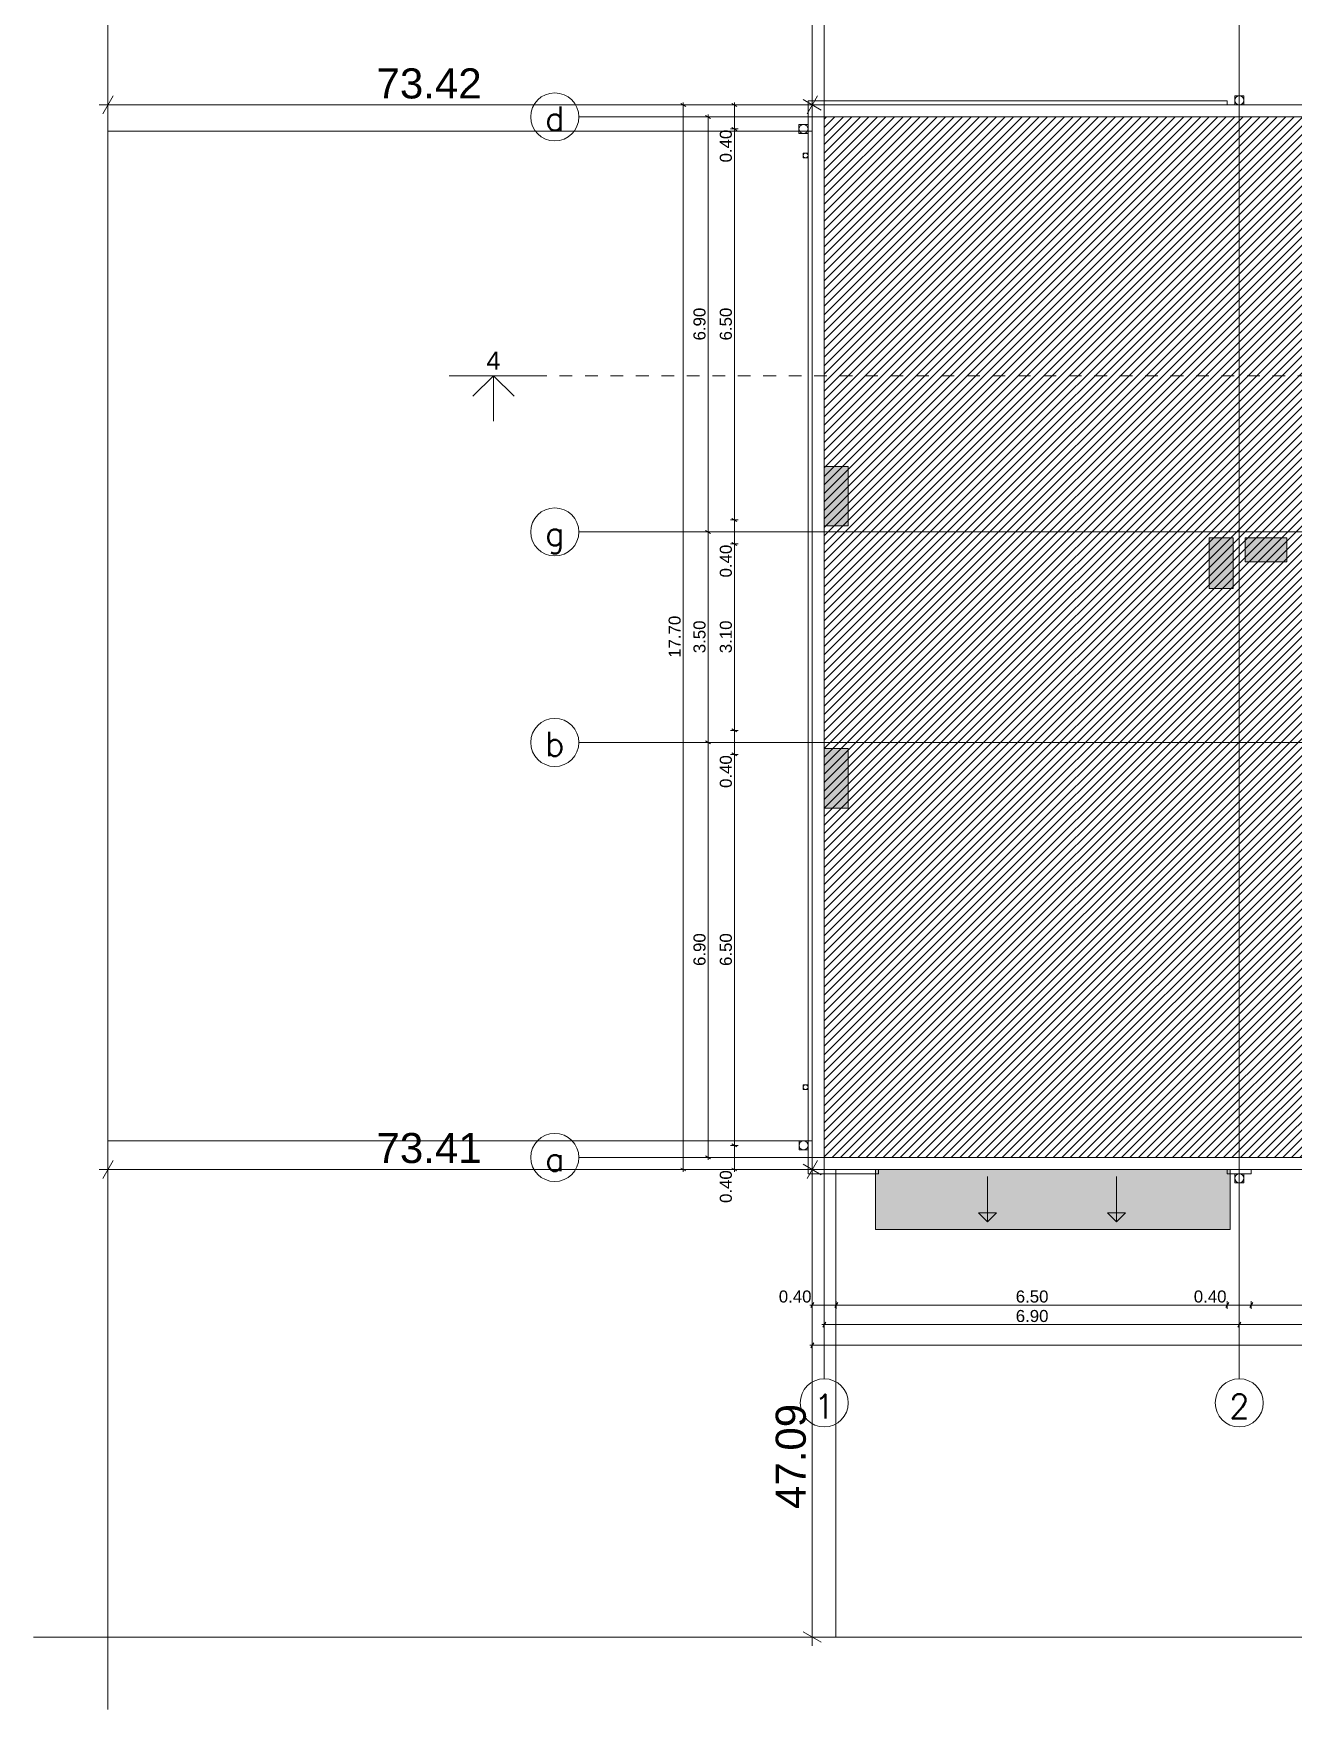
# Model space of a CAD drawing. Header units: millimetres. Extents: x 476571643 to 477489869, y 4620928210 to 4621294454.
# Drawn here: x 477203754 to 477224703, y 4621251430 to 4621279294 of the extents above; entities that cross this region are included whole.
import ezdxf

# ---------------------------------------------------------------- set-up
doc = ezdxf.new("R2010")
doc.units = ezdxf.units.MM
doc.header["$MEASUREMENT"] = 0
doc.linetypes.add('Dashed', pattern=[423.333333, 211.666667, -211.666667])
for name, color, linetype, lineweight in [('0_Pen_No__42_Pen_No__250_Pen_No__5', 5, 'Continuous', 0), ('0_Pen_No__7_Pen_No__250', 7, 'Continuous', 0), ('0_Pen_No__7_Pen_No__4', 7, 'Continuous', 0), ('2D Drafting - General_Pen_No__1_Pen_No__7', 7, 'Continuous', 0), ('2D Drafting - General_Pen_No__250_Pen_No__7_Pen_No__7', 7, 'Continuous', 0), ('Annotation - Text_Pen_No__7_Pen_No__5', 5, 'Continuous', 0), ('G-Anno-Nplt_Pen_No__4', 7, 'Continuous', 0), ('G-Anno-Nplt_Pen_No__8', 8, 'Continuous', 0), ('gegmebi_Pen_No__7_Pen_No__7', 7, 'Continuous', 0), ('New_._Pen_No__1', 1, 'Continuous', 0), ('New_2D Drafting - General_Pen_No__250_Pen_No__250', 7, 'Continuous', 0), ('New_2D Drafting - General_Pen_No__250_Pen_No__7', 7, 'Continuous', 0), ('New_reg_nak_Pen_No__7', 7, 'Continuous', 0), ('New_shenobebi_Pen_No__1', 1, 'Continuous', 0), ('New_Structural - Bearing_Pen_No__1', 1, 'Continuous', 0), ('zoma_Pen_No__1', 1, 'Continuous', 0), ('zoma_Pen_No__142', 142, 'Continuous', 0), ('zoma_Pen_No__5_Pen_No__5', 5, 'Continuous', 0)]:
    doc.layers.add(name, color=color, linetype=linetype, lineweight=lineweight)
doc.layers.add('0_Pen_No__7_Pen_No__252', color=7, linetype='Continuous', lineweight=0, true_color=0x666666)
doc.layers.add('zoma', color=7, linetype='Continuous')
doc.styles.add('GENERATED_STYLE_1', font='arial.ttf')
doc.styles.add('GENERATED_STYLE_2', font='arial.ttf')
doc.linetypes.add('Break', pattern='A,0,[1,a-5 saxl бѓ’бѓђбѓ¦бѓ”бѓ‘бѓ”бѓ‘бѓ\x98_1.Shx,S=15.679026,R=0,X=0,Y=0],-1975.557214,0', length=1975.557214)
doc.dimstyles.new('GENERATED_STYLE__11', dxfattribs={"dimtxt": 500, "dimasz": 228, "dimexe": 0.18, "dimexo": 3, "dimgap": 0.09, "dimtad": 1, "dimlfac": 0.001, "dimzin": 0, "dimdsep": 46, "dimtxsty": 'GENERATED_STYLE_2', "dimblk": 'ARROWHEAD_2', "dimblk1": 'ARROWHEAD_2', "dimblk2": 'ARROWHEAD_2', "dimcen": 0.09, "dimclrd": 1, "dimclre": 1, "dimclrt": 1, "dimadec": 0, "dimazin": 0, "dimtfac": 1, "dimtdec": 4, "dimtmove": 2, "dimatfit": 3, "dimfxl": 1, "dimtolj": 1, "dimtzin": 0, "dimarcsym": 0})
doc.dimstyles.new('GENERATED_STYLE__12', dxfattribs={"dimtxt": 500, "dimasz": 228, "dimexe": 0.18, "dimexo": 3, "dimgap": 0.09, "dimtad": 1, "dimtih": 1, "dimtoh": 1, "dimlfac": 0.001, "dimzin": 0, "dimdsep": 46, "dimtxsty": 'GENERATED_STYLE_2', "dimblk": 'ARROWHEAD_2', "dimblk1": 'ARROWHEAD_2', "dimblk2": 'ARROWHEAD_2', "dimcen": 0.09, "dimclrd": 1, "dimclre": 1, "dimclrt": 1, "dimadec": 0, "dimazin": 0, "dimtfac": 1, "dimtdec": 4, "dimtmove": 2, "dimatfit": 3, "dimfxl": 1, "dimtolj": 1, "dimtzin": 0, "dimarcsym": 0})
doc.dimstyles.new('GENERATED_STYLE__13', dxfattribs={"dimtxt": 500, "dimasz": 228, "dimexe": 0.18, "dimexo": 3, "dimgap": 0.09, "dimtad": 1, "dimlfac": 0.001, "dimzin": 0, "dimdsep": 46, "dimtxsty": 'GENERATED_STYLE_2', "dimblk": 'ARROWHEAD_2', "dimblk1": 'ARROWHEAD_2', "dimblk2": 'ARROWHEAD_2', "dimcen": 0.09, "dimclrd": 1, "dimclre": 1, "dimclrt": 1, "dimadec": 0, "dimazin": 0, "dimtfac": 1, "dimtdec": 4, "dimtmove": 0, "dimatfit": 3, "dimfxl": 1, "dimtolj": 1, "dimtzin": 0, "dimarcsym": 0})
doc.dimstyles.new('GENERATED_STYLE__3', dxfattribs={"dimtxt": 200, "dimasz": 64.421331, "dimexe": 0.18, "dimexo": 3, "dimgap": 0.09, "dimtad": 1, "dimtih": 1, "dimtoh": 1, "dimlfac": 0.001, "dimzin": 0, "dimdsep": 46, "dimtxsty": 'GENERATED_STYLE_2', "dimblk": 'ARROWHEAD_2', "dimblk1": 'ARROWHEAD_2', "dimblk2": 'ARROWHEAD_2', "dimcen": 0.09, "dimclrd": 142, "dimclre": 142, "dimclrt": 142, "dimadec": 0, "dimazin": 0, "dimtfac": 1, "dimtdec": 4, "dimtmove": 0, "dimatfit": 3, "dimfxl": 1, "dimtolj": 1, "dimtzin": 0, "dimarcsym": 0})
doc.dimstyles.new('GENERATED_STYLE__7', dxfattribs={"dimtxt": 200, "dimasz": 64.421331, "dimexe": 0.18, "dimexo": 3, "dimgap": 0.09, "dimtad": 1, "dimlfac": 0.001, "dimzin": 0, "dimdsep": 46, "dimtxsty": 'GENERATED_STYLE_2', "dimblk": 'ARROWHEAD_2', "dimblk1": 'ARROWHEAD_2', "dimblk2": 'ARROWHEAD_2', "dimcen": 0.09, "dimclrd": 142, "dimclre": 142, "dimclrt": 142, "dimadec": 0, "dimazin": 0, "dimtfac": 1, "dimtdec": 4, "dimtmove": 0, "dimatfit": 3, "dimfxl": 1, "dimtolj": 1, "dimtzin": 0, "dimarcsym": 0})

# ---------------------------------------------------------------- blocks, each defined once
blk = doc.blocks.new('*D1455', base_point=(476844527, 4621385791))
at = {"layer": 'zoma_Pen_No__142', "color": 142, "linetype": 'Continuous', "lineweight": 0, "transparency": 16777216}
for p, q in [((477215033, 4621267507), (477214906, 4621267507)), ((477214927, 4621267532), (477215012, 4621267483)), ((477214969, 4621260607), (477214969, 4621267507)), ((477214927, 4621260632), (477215012, 4621260583)), ((477215033, 4621260607), (477214906, 4621260607)), ((477214969, 4621260566), (477214969, 4621260607))]:
    blk.add_line(p, q, dxfattribs=at)
at = {"layer": 'zoma_Pen_No__142', "color": 142, "lineweight": 0, "transparency": 16777216, "insert": (477214929, 4621263791), "char_height": 200, "attachment_point": 7, "rotation": 90, "style": 'GENERATED_STYLE_2'}
blk.add_mtext('\\A1;{\\pql;\\fArial CYR|b0|i0|c204|p34;6.90}', dxfattribs=at)
blk = doc.blocks.new('ARROWHEAD_2')
at = {"color": 0, "linetype": 'Continuous', "lineweight": 0}
for p, q in [((0, 0), (-1, 0)), ((-0.38, -0.66), (0.38, 0.66))]:
    blk.add_line(p, q, dxfattribs=at)
blk = doc.blocks.new('*D1456', base_point=(476844527, 4621385791))
at = {"layer": 'zoma_Pen_No__142', "color": 142, "linetype": 'Continuous', "lineweight": 0, "transparency": 16777216}
for p, q in [((477215033, 4621271007), (477214906, 4621271007)), ((477214927, 4621271032), (477215012, 4621270983)), ((477214969, 4621267507), (477214969, 4621271007)), ((477215033, 4621267507), (477214906, 4621267507)), ((477214927, 4621267532), (477215012, 4621267483))]:
    blk.add_line(p, q, dxfattribs=at)
at = {"layer": 'zoma_Pen_No__142', "color": 142, "lineweight": 0, "transparency": 16777216, "insert": (477214929, 4621268991), "char_height": 200, "attachment_point": 7, "rotation": 90, "style": 'GENERATED_STYLE_2'}
blk.add_mtext('\\A1;{\\pql;\\fArial CYR|b0|i0|c204|p34;3.50}', dxfattribs=at)
blk = doc.blocks.new('*D1457', base_point=(476844527, 4621385791))
at = {"layer": 'zoma_Pen_No__142', "color": 142, "linetype": 'Continuous', "lineweight": 0, "transparency": 16777216}
for p, q in [((477215033, 4621277907), (477214906, 4621277907)), ((477215012, 4621277883), (477214927, 4621277932)), ((477214969, 4621277907), (477214969, 4621277949)), ((477214969, 4621271007), (477214969, 4621277907)), ((477215033, 4621271007), (477214906, 4621271007)), ((477214927, 4621271032), (477215012, 4621270983))]:
    blk.add_line(p, q, dxfattribs=at)
at = {"layer": 'zoma_Pen_No__142', "color": 142, "lineweight": 0, "transparency": 16777216, "insert": (477214929, 4621274191), "char_height": 200, "attachment_point": 7, "rotation": 90, "style": 'GENERATED_STYLE_2'}
blk.add_mtext('\\A1;{\\pql;\\fArial CYR|b0|i0|c204|p34;6.90}', dxfattribs=at)
blk = doc.blocks.new('*D1458', base_point=(476844527, 4621385791))
at = {"layer": 'zoma_Pen_No__142', "color": 142, "linetype": 'Continuous', "lineweight": 0, "transparency": 16777216}
for p, q in [((477215407, 4621260807), (477215407, 4621267307)), ((477215470, 4621260807), (477215343, 4621260807)), ((477215364, 4621260832), (477215449, 4621260783)), ((477215407, 4621260407), (477215407, 4621260807)), ((477215470, 4621260407), (477215343, 4621260407)), ((477215364, 4621260432), (477215449, 4621260383)), ((477215407, 4621260366), (477215407, 4621260407))]:
    blk.add_line(p, q, dxfattribs=at)
at = {"layer": 'zoma_Pen_No__142', "color": 142, "lineweight": 0, "transparency": 16777216, "insert": (477215367, 4621259851), "char_height": 200, "attachment_point": 7, "rotation": 89.9995, "style": 'GENERATED_STYLE_2'}
blk.add_mtext('\\A1;{\\pql;\\fArial CYR|b0|i0|c204|p34;0.40}', dxfattribs=at)
blk = doc.blocks.new('*D1459', base_point=(476844527, 4621385791))
at = {"layer": 'zoma_Pen_No__142', "color": 142, "linetype": 'Continuous', "lineweight": 0, "transparency": 16777216}
for p, q in [((477215407, 4621267307), (477215407, 4621267707)), ((477215364, 4621267332), (477215449, 4621267283)), ((477215470, 4621267307), (477215343, 4621267307)), ((477215407, 4621260807), (477215407, 4621267307)), ((477215364, 4621260832), (477215449, 4621260783))]:
    blk.add_line(p, q, dxfattribs=at)
at = {"layer": 'zoma_Pen_No__142', "color": 142, "lineweight": 0, "transparency": 16777216, "char_height": 200, "attachment_point": 7, "rotation": 89.9995, "style": 'GENERATED_STYLE_2'}
for s, insert in [('\\A1;{\\pql;\\fArial CYR|b0|i0|c204|p34;0.40}', (477215367, 4621266751)), ('\\A1;{\\pql;\\fArial CYR|b0|i0|c204|p34;6.50}', (477215367, 4621263791))]:
    blk.add_mtext(s, dxfattribs=dict(at, insert=insert))
blk = doc.blocks.new('*D1460', base_point=(476844527, 4621385791))
at = {"layer": 'zoma_Pen_No__142', "color": 142, "linetype": 'Continuous', "lineweight": 0, "transparency": 16777216}
for p, q in [((477215407, 4621267707), (477215407, 4621270807)), ((477215470, 4621267707), (477215343, 4621267707)), ((477215364, 4621267732), (477215449, 4621267683)), ((477215407, 4621267307), (477215407, 4621267707)), ((477215364, 4621267332), (477215449, 4621267283)), ((477215470, 4621267307), (477215343, 4621267307))]:
    blk.add_line(p, q, dxfattribs=at)
blk = doc.blocks.new('*D1461', base_point=(476844527, 4621385791))
at = {"layer": 'zoma_Pen_No__142', "color": 142, "linetype": 'Continuous', "lineweight": 0, "transparency": 16777216}
for p, q in [((477215470, 4621270807), (477215343, 4621270807)), ((477215365, 4621270832), (477215449, 4621270783)), ((477215407, 4621267707), (477215407, 4621270807)), ((477215470, 4621267707), (477215343, 4621267707)), ((477215364, 4621267732), (477215449, 4621267683))]:
    blk.add_line(p, q, dxfattribs=at)
at = {"layer": 'zoma_Pen_No__142', "color": 142, "lineweight": 0, "transparency": 16777216, "char_height": 200, "attachment_point": 7, "rotation": 89.9995, "style": 'GENERATED_STYLE_2'}
for s, insert in [('\\A1;{\\pql;\\fArial CYR|b0|i0|c204|p34;0.40}', (477215367, 4621270251)), ('\\A1;{\\pql;\\fArial CYR|b0|i0|c204|p34;3.10}', (477215367, 4621268991))]:
    blk.add_mtext(s, dxfattribs=dict(at, insert=insert))
blk = doc.blocks.new('*D1462', base_point=(476844527, 4621385791))
at = {"layer": 'zoma_Pen_No__142', "color": 142, "linetype": 'Continuous', "lineweight": 0, "transparency": 16777216}
for p, q in [((477215365, 4621271232), (477215449, 4621271183)), ((477215470, 4621271207), (477215343, 4621271207)), ((477215407, 4621270807), (477215407, 4621271207)), ((477215470, 4621270807), (477215343, 4621270807)), ((477215365, 4621270832), (477215449, 4621270783)), ((477215407, 4621267707), (477215407, 4621270807))]:
    blk.add_line(p, q, dxfattribs=at)
blk = doc.blocks.new('*D1463', base_point=(476844527, 4621385791))
at = {"layer": 'zoma_Pen_No__142', "color": 142, "linetype": 'Continuous', "lineweight": 0, "transparency": 16777216}
for p, q in [((477215471, 4621277707), (477215343, 4621277707)), ((477215365, 4621277732), (477215449, 4621277683)), ((477215407, 4621271207), (477215407, 4621277707)), ((477215365, 4621271232), (477215449, 4621271183)), ((477215470, 4621271207), (477215343, 4621271207)), ((477215407, 4621270807), (477215407, 4621271207))]:
    blk.add_line(p, q, dxfattribs=at)
at = {"layer": 'zoma_Pen_No__142', "color": 142, "lineweight": 0, "transparency": 16777216, "char_height": 200, "attachment_point": 7, "rotation": 89.9995, "style": 'GENERATED_STYLE_2'}
for s, insert in [('\\A1;{\\pql;\\fArial CYR|b0|i0|c204|p34;0.40}', (477215367, 4621277151)), ('\\A1;{\\pql;\\fArial CYR|b0|i0|c204|p34;6.50}', (477215367, 4621274191))]:
    blk.add_mtext(s, dxfattribs=dict(at, insert=insert))
blk = doc.blocks.new('*D1464', base_point=(476844527, 4621385791))
at = {"layer": 'zoma_Pen_No__142', "color": 142, "linetype": 'Continuous', "lineweight": 0, "transparency": 16777216}
for p, q in [((477215365, 4621277732), (477215449, 4621277683)), ((477215407, 4621271207), (477215407, 4621277707))]:
    blk.add_line(p, q, dxfattribs=at)
blk = doc.blocks.new('*D1465', base_point=(476844527, 4621385791))
at = {"layer": 'zoma_Pen_No__142', "color": 142, "linetype": 'Continuous', "lineweight": 0, "transparency": 16777216}
for p, q in [((477215471, 4621278107), (477215343, 4621278107)), ((477215449, 4621278083), (477215365, 4621278132)), ((477215407, 4621278107), (477215407, 4621278149)), ((477215407, 4621277707), (477215407, 4621278107)), ((477215471, 4621277707), (477215343, 4621277707)), ((477215365, 4621277732), (477215449, 4621277683)), ((477215407, 4621271207), (477215407, 4621277707))]:
    blk.add_line(p, q, dxfattribs=at)
blk = doc.blocks.new('*D1467', base_point=(476844527, 4621385791))
at = {"layer": 'zoma_Pen_No__1', "color": 1, "linetype": 'Continuous', "lineweight": 0, "transparency": 16777216}
for p, q in [((477216926, 4621260407), (477216476, 4621260407)), ((477216851, 4621260321), (477216551, 4621260494)), ((477216701, 4621260407), (477216701, 4621260554)), ((477216701, 4621252634), (477216701, 4621260407)), ((477216926, 4621252634), (477216476, 4621252634)), ((477216551, 4621252720), (477216851, 4621252547)), ((477216701, 4621252487), (477216701, 4621252634))]:
    blk.add_line(p, q, dxfattribs=at)
at = {"layer": 'zoma_Pen_No__1', "color": 1, "lineweight": 0, "transparency": 16777216, "insert": (477216601, 4621254763), "char_height": 500, "attachment_point": 7, "rotation": 90, "style": 'GENERATED_STYLE_2'}
blk.add_mtext('\\A1;{\\pql;\\fArial CYR|b0|i0|c204|p34;47.09}', dxfattribs=at)
blk = doc.blocks.new('*D1468', base_point=(476844527, 4621385791))
at = {"layer": 'zoma_Pen_No__1', "color": 1, "linetype": 'Continuous', "lineweight": 0, "transparency": 16777216}
for p, q in [((477205077, 4621278257), (477204904, 4621277957)), ((477204991, 4621277882), (477204991, 4621278332)), ((477216615, 4621277957), (477216788, 4621278257)), ((477216701, 4621277882), (477216701, 4621278332)), ((477204844, 4621278107), (477204991, 4621278107)), ((477204991, 4621278107), (477216701, 4621278107)), ((477216701, 4621278107), (477216848, 4621278107))]:
    blk.add_line(p, q, dxfattribs=at)
at = {"layer": 'zoma_Pen_No__1', "color": 1, "lineweight": 0, "transparency": 16777216, "insert": (477209457, 4621278207), "char_height": 500, "attachment_point": 7, "style": 'GENERATED_STYLE_2'}
blk.add_mtext('\\A1;{\\pql;\\fArial CYR|b0|i0|c204|p34;73.42}', dxfattribs=at)
blk = doc.blocks.new('*D1469', base_point=(476844527, 4621385791))
at = {"layer": 'zoma_Pen_No__1', "color": 1, "linetype": 'Continuous', "lineweight": 0, "transparency": 16777216}
for p, q in [((477216701, 4621290891), (477216701, 4621291038)), ((477216926, 4621290891), (477216476, 4621290891)), ((477216851, 4621290804), (477216551, 4621290978)), ((477216701, 4621278107), (477216701, 4621290891)), ((477216551, 4621278194), (477216851, 4621278021)), ((477216926, 4621278107), (477216476, 4621278107)), ((477216701, 4621277961), (477216701, 4621278107))]:
    blk.add_line(p, q, dxfattribs=at)
at = {"layer": 'zoma_Pen_No__1', "color": 1, "lineweight": 0, "transparency": 16777216, "insert": (477216601, 4621283644), "char_height": 500, "attachment_point": 7, "rotation": 90, "style": 'GENERATED_STYLE_2'}
blk.add_mtext('\\A1;{\\pql;\\fArial CYR|b0|i0|c204|p34;12.78}', dxfattribs=at)
blk = doc.blocks.new('*D1471', base_point=(476844527, 4621385791))
at = {"layer": 'zoma_Pen_No__1', "color": 1, "linetype": 'Continuous', "lineweight": 0, "transparency": 16777216}
for p, q in [((477204991, 4621260182), (477204991, 4621260632)), ((477216701, 4621260182), (477216701, 4621260632)), ((477204844, 4621260407), (477204991, 4621260407)), ((477205077, 4621260557), (477204904, 4621260257)), ((477204991, 4621260407), (477216701, 4621260407)), ((477216615, 4621260257), (477216788, 4621260557)), ((477216701, 4621260407), (477216848, 4621260407))]:
    blk.add_line(p, q, dxfattribs=at)
at = {"layer": 'zoma_Pen_No__1', "color": 1, "lineweight": 0, "transparency": 16777216, "insert": (477209457, 4621260507), "char_height": 500, "attachment_point": 7, "style": 'GENERATED_STYLE_2'}
blk.add_mtext('\\A1;{\\pql;\\fArial CYR|b0|i0|c204|p34;73.41}', dxfattribs=at)
blk = doc.blocks.new('*D1472', base_point=(476844527, 4621385791))
at = {"layer": 'zoma_Pen_No__142', "color": 142, "linetype": 'Continuous', "lineweight": 0, "transparency": 16777216}
for p, q in [((477214620, 4621278107), (477214493, 4621278107)), ((477214599, 4621278083), (477214514, 4621278132)), ((477214556, 4621260407), (477214556, 4621278107)), ((477214620, 4621260407), (477214493, 4621260407)), ((477214514, 4621260432), (477214599, 4621260383)), ((477214556, 4621260366), (477214556, 4621260407))]:
    blk.add_line(p, q, dxfattribs=at)
at = {"layer": 'zoma_Pen_No__142', "color": 142, "lineweight": 0, "transparency": 16777216, "insert": (477214516, 4621268915), "char_height": 200, "attachment_point": 7, "rotation": 90, "style": 'GENERATED_STYLE_2'}
blk.add_mtext('\\A1;{\\pql;\\fArial CYR|b0|i0|c204|p34;17.70}', dxfattribs=at)
blk = doc.blocks.new('*D1473', base_point=(476844527, 4621385791))
at = {"layer": 'zoma_Pen_No__142', "color": 142, "linetype": 'Continuous', "lineweight": 0, "transparency": 16777216}
for p, q in [((477214620, 4621278107), (477214493, 4621278107)), ((477214599, 4621278083), (477214514, 4621278132)), ((477214556, 4621278107), (477214556, 4621278149))]:
    blk.add_line(p, q, dxfattribs=at)
blk = doc.blocks.new('*D1485', base_point=(476844527, 4621385791))
at = {"layer": 'zoma_Pen_No__142', "color": 142, "linetype": 'Continuous', "lineweight": 0, "transparency": 16777216}
for p, q in [((477240445, 4621278107), (477240317, 4621278107)), ((477240423, 4621278083), (477240339, 4621278132)), ((477240381, 4621260407), (477240381, 4621278107)), ((477240445, 4621260407), (477240317, 4621260407)), ((477240339, 4621260432), (477240423, 4621260383)), ((477240381, 4621260366), (477240381, 4621260407))]:
    blk.add_line(p, q, dxfattribs=at)
at = {"layer": 'zoma_Pen_No__142', "color": 142, "lineweight": 0, "transparency": 16777216, "insert": (477240341, 4621268915), "char_height": 200, "attachment_point": 7, "rotation": 90, "style": 'GENERATED_STYLE_2'}
blk.add_mtext('\\A1;{\\pql;\\fArial CYR|b0|i0|c204|p34;17.70}', dxfattribs=at)
blk = doc.blocks.new('*D1486', base_point=(476844527, 4621385791))
at = {"layer": 'zoma_Pen_No__142', "color": 142, "linetype": 'Continuous', "lineweight": 0, "transparency": 16777216}
for p, q in [((477240445, 4621278107), (477240317, 4621278107)), ((477240423, 4621278083), (477240339, 4621278132)), ((477240381, 4621278107), (477240381, 4621278149))]:
    blk.add_line(p, q, dxfattribs=at)
blk = doc.blocks.new('*D1487', base_point=(476844527, 4621385791))
at = {"layer": 'zoma_Pen_No__142', "color": 142, "linetype": 'Continuous', "lineweight": 0, "transparency": 16777216}
for p, q in [((477216660, 4621280326), (477216701, 4621280326)), ((477216726, 4621280368), (477216677, 4621280284)), ((477216701, 4621280262), (477216701, 4621280389)), ((477216701, 4621280326), (477217101, 4621280326)), ((477217126, 4621280368), (477217077, 4621280284)), ((477217101, 4621280262), (477217101, 4621280389))]:
    blk.add_line(p, q, dxfattribs=at)
at = {"layer": 'zoma_Pen_No__142', "color": 142, "lineweight": 0, "transparency": 16777216, "insert": (477216145, 4621280366), "char_height": 200, "attachment_point": 7, "style": 'GENERATED_STYLE_2'}
blk.add_mtext('\\A1;{\\pql;\\fArial CYR|b0|i0|c204|p34;0.40}', dxfattribs=at)
blk = doc.blocks.new('*D1488', base_point=(476844527, 4621385791))
at = {"layer": 'zoma_Pen_No__142', "color": 142, "linetype": 'Continuous', "lineweight": 0, "transparency": 16777216}
for p, q in [((477217126, 4621280368), (477217077, 4621280284)), ((477217101, 4621280262), (477217101, 4621280389)), ((477217101, 4621280326), (477223601, 4621280326)), ((477223626, 4621280368), (477223577, 4621280284)), ((477223601, 4621280262), (477223601, 4621280389))]:
    blk.add_line(p, q, dxfattribs=at)
at = {"layer": 'zoma_Pen_No__142', "color": 142, "lineweight": 0, "transparency": 16777216, "char_height": 200, "attachment_point": 7, "style": 'GENERATED_STYLE_2'}
for s, insert in [('\\A1;{\\pql;\\fArial CYR|b0|i0|c204|p34;6.50}', (477220085, 4621280366)), ('\\A1;{\\pql;\\fArial CYR|b0|i0|c204|p34;0.40}', (477223045, 4621280366))]:
    blk.add_mtext(s, dxfattribs=dict(at, insert=insert))
blk = doc.blocks.new('*D1489', base_point=(476844527, 4621385791))
at = {"layer": 'zoma_Pen_No__142', "color": 142, "linetype": 'Continuous', "lineweight": 0, "transparency": 16777216}
for p, q in [((477223626, 4621280368), (477223577, 4621280284)), ((477223601, 4621280262), (477223601, 4621280389)), ((477223601, 4621280326), (477224001, 4621280326)), ((477224026, 4621280368), (477223977, 4621280284)), ((477224001, 4621280262), (477224001, 4621280389))]:
    blk.add_line(p, q, dxfattribs=at)
blk = doc.blocks.new('*D1490', base_point=(476844527, 4621385791))
at = {"layer": 'zoma_Pen_No__142', "color": 142, "linetype": 'Continuous', "lineweight": 0, "transparency": 16777216}
for p, q in [((477224026, 4621280368), (477223977, 4621280284)), ((477224001, 4621280262), (477224001, 4621280389)), ((477224001, 4621280326), (477230501, 4621280326)), ((477230526, 4621280368), (477230477, 4621280284)), ((477230501, 4621280262), (477230501, 4621280389))]:
    blk.add_line(p, q, dxfattribs=at)
at = {"layer": 'zoma_Pen_No__142', "color": 142, "lineweight": 0, "transparency": 16777216, "char_height": 200, "attachment_point": 7, "style": 'GENERATED_STYLE_2'}
for s, insert in [('\\A1;{\\pql;\\fArial CYR|b0|i0|c204|p34;6.50}', (477226985, 4621280366)), ('\\A1;{\\pql;\\fArial CYR|b0|i0|c204|p34;0.40}', (477229945, 4621280366))]:
    blk.add_mtext(s, dxfattribs=dict(at, insert=insert))
blk = doc.blocks.new('*D1497', base_point=(476844527, 4621385791))
at = {"layer": 'zoma_Pen_No__142', "color": 142, "linetype": 'Continuous', "lineweight": 0, "transparency": 16777216}
for p, q in [((477216660, 4621281074), (477216701, 4621281074)), ((477216726, 4621281116), (477216677, 4621281031)), ((477216701, 4621281010), (477216701, 4621281137)), ((477216701, 4621281074), (477237801, 4621281074)), ((477237777, 4621281031), (477237826, 4621281116)), ((477237801, 4621281010), (477237801, 4621281137)), ((477237801, 4621281074), (477237843, 4621281074))]:
    blk.add_line(p, q, dxfattribs=at)
at = {"layer": 'zoma_Pen_No__142', "color": 142, "lineweight": 0, "transparency": 16777216, "insert": (477226909, 4621281114), "char_height": 200, "attachment_point": 7, "style": 'GENERATED_STYLE_2'}
blk.add_mtext('\\A1;{\\pql;\\fArial CYR|b0|i0|c204|p34;21.10}', dxfattribs=at)
blk = doc.blocks.new('*D1498', base_point=(476844527, 4621385791))
at = {"layer": 'zoma_Pen_No__142', "color": 142, "linetype": 'Continuous', "lineweight": 0, "transparency": 16777216}
for p, q in [((477216660, 4621258153), (477216701, 4621258153)), ((477216726, 4621258196), (477216677, 4621258111)), ((477216701, 4621258090), (477216701, 4621258217)), ((477216701, 4621258153), (477217101, 4621258153)), ((477217126, 4621258196), (477217077, 4621258111)), ((477217101, 4621258090), (477217101, 4621258217))]:
    blk.add_line(p, q, dxfattribs=at)
at = {"layer": 'zoma_Pen_No__142', "color": 142, "lineweight": 0, "transparency": 16777216, "insert": (477216145, 4621258193), "char_height": 200, "attachment_point": 7, "style": 'GENERATED_STYLE_2'}
blk.add_mtext('\\A1;{\\pql;\\fArial CYR|b0|i0|c204|p34;0.40}', dxfattribs=at)
blk = doc.blocks.new('*D1499', base_point=(476844527, 4621385791))
at = {"layer": 'zoma_Pen_No__142', "color": 142, "linetype": 'Continuous', "lineweight": 0, "transparency": 16777216}
for p, q in [((477217126, 4621258196), (477217077, 4621258111)), ((477217101, 4621258090), (477217101, 4621258217)), ((477217101, 4621258153), (477223601, 4621258153)), ((477223626, 4621258196), (477223577, 4621258111)), ((477223601, 4621258090), (477223601, 4621258217))]:
    blk.add_line(p, q, dxfattribs=at)
at = {"layer": 'zoma_Pen_No__142', "color": 142, "lineweight": 0, "transparency": 16777216, "char_height": 200, "attachment_point": 7, "style": 'GENERATED_STYLE_2'}
for s, insert in [('\\A1;{\\pql;\\fArial CYR|b0|i0|c204|p34;6.50}', (477220085, 4621258193)), ('\\A1;{\\pql;\\fArial CYR|b0|i0|c204|p34;0.40}', (477223045, 4621258193))]:
    blk.add_mtext(s, dxfattribs=dict(at, insert=insert))
blk = doc.blocks.new('*D1500', base_point=(476844527, 4621385791))
at = {"layer": 'zoma_Pen_No__142', "color": 142, "linetype": 'Continuous', "lineweight": 0, "transparency": 16777216}
for p, q in [((477223626, 4621258196), (477223577, 4621258111)), ((477223601, 4621258090), (477223601, 4621258217)), ((477223601, 4621258153), (477224001, 4621258153)), ((477224026, 4621258196), (477223977, 4621258111)), ((477224001, 4621258090), (477224001, 4621258217))]:
    blk.add_line(p, q, dxfattribs=at)
blk = doc.blocks.new('*D1501', base_point=(476844527, 4621385791))
at = {"layer": 'zoma_Pen_No__142', "color": 142, "linetype": 'Continuous', "lineweight": 0, "transparency": 16777216}
for p, q in [((477224026, 4621258196), (477223977, 4621258111)), ((477224001, 4621258090), (477224001, 4621258217)), ((477224001, 4621258153), (477230501, 4621258153)), ((477230526, 4621258196), (477230477, 4621258111)), ((477230501, 4621258090), (477230501, 4621258217))]:
    blk.add_line(p, q, dxfattribs=at)
at = {"layer": 'zoma_Pen_No__142', "color": 142, "lineweight": 0, "transparency": 16777216, "char_height": 200, "attachment_point": 7, "style": 'GENERATED_STYLE_2'}
for s, insert in [('\\A1;{\\pql;\\fArial CYR|b0|i0|c204|p34;6.50}', (477226985, 4621258193)), ('\\A1;{\\pql;\\fArial CYR|b0|i0|c204|p34;0.40}', (477229945, 4621258193))]:
    blk.add_mtext(s, dxfattribs=dict(at, insert=insert))
blk = doc.blocks.new('*D1505', base_point=(476844527, 4621385791))
at = {"layer": 'zoma_Pen_No__142', "color": 142, "linetype": 'Continuous', "lineweight": 0, "transparency": 16777216}
for p, q in [((477216926, 4621257871), (477216877, 4621257786)), ((477216901, 4621257765), (477216901, 4621257892)), ((477223826, 4621257871), (477223777, 4621257786)), ((477223801, 4621257765), (477223801, 4621257892)), ((477216860, 4621257829), (477216901, 4621257829)), ((477216901, 4621257829), (477223801, 4621257829))]:
    blk.add_line(p, q, dxfattribs=at)
at = {"layer": 'zoma_Pen_No__142', "color": 142, "lineweight": 0, "transparency": 16777216, "insert": (477220085, 4621257869), "char_height": 200, "attachment_point": 7, "style": 'GENERATED_STYLE_2'}
blk.add_mtext('\\A1;{\\pql;\\fArial CYR|b0|i0|c204|p34;6.90}', dxfattribs=at)
blk = doc.blocks.new('*D1506', base_point=(476844527, 4621385791))
at = {"layer": 'zoma_Pen_No__142', "color": 142, "linetype": 'Continuous', "lineweight": 0, "transparency": 16777216}
for p, q in [((477223826, 4621257871), (477223777, 4621257786)), ((477223801, 4621257765), (477223801, 4621257892)), ((477230726, 4621257871), (477230677, 4621257786)), ((477230701, 4621257765), (477230701, 4621257892)), ((477223801, 4621257829), (477230701, 4621257829))]:
    blk.add_line(p, q, dxfattribs=at)
at = {"layer": 'zoma_Pen_No__142', "color": 142, "lineweight": 0, "transparency": 16777216, "insert": (477226985, 4621257869), "char_height": 200, "attachment_point": 7, "style": 'GENERATED_STYLE_2'}
blk.add_mtext('\\A1;{\\pql;\\fArial CYR|b0|i0|c204|p34;6.90}', dxfattribs=at)
blk = doc.blocks.new('*D1508', base_point=(476844527, 4621385791))
at = {"layer": 'zoma_Pen_No__142', "color": 142, "linetype": 'Continuous', "lineweight": 0, "transparency": 16777216}
for p, q in [((477216660, 4621257485), (477216701, 4621257485)), ((477216726, 4621257527), (477216677, 4621257442)), ((477216701, 4621257421), (477216701, 4621257548)), ((477216701, 4621257485), (477237801, 4621257485)), ((477237777, 4621257442), (477237826, 4621257527)), ((477237801, 4621257421), (477237801, 4621257548)), ((477237801, 4621257485), (477237843, 4621257485))]:
    blk.add_line(p, q, dxfattribs=at)
at = {"layer": 'zoma_Pen_No__142', "color": 142, "lineweight": 0, "transparency": 16777216, "insert": (477226909, 4621257525), "char_height": 200, "attachment_point": 7, "style": 'GENERATED_STYLE_2'}
blk.add_mtext('\\A1;{\\pql;\\fArial CYR|b0|i0|c204|p34;21.10}', dxfattribs=at)

msp = doc.modelspace()

# ---------------------------------------------------------------- hatches: boundary and pattern name
at = {"layer": '0_Pen_No__7_Pen_No__252', "linetype": 'Continuous', "lineweight": 0, "true_color": 0x666666}
h = msp.add_hatch(dxfattribs=at)
h.set_pattern_fill('COMMON_BRICK', color=251, style=0, pattern_type=2)
h.set_pattern_definition([(225, (477247046.8, 4621283692.02), (-70.71068, 70.71068), [])])
h.paths.add_polyline_path([(477216901.116, 4621277907.209), (477216901.116, 4621260607.209), (477237601.121, 4621260607.209), (477237601.121, 4621277907.209)])
h.paths.add_polyline_path([(477226701.225, 4621272667.137), (477226701.225, 4621275267.089), (477226701.225, 4621277467.089), (477228601.225, 4621277467.089), (477228601.225, 4621275267.089), (477229001.225, 4621275267.089), (477229001.225, 4621272667.137)], flags=0)
at = {"layer": 'G-Anno-Nplt_Pen_No__8', "linetype": 'Continuous', "lineweight": 0, "true_color": 0xb9b9b9}
msp.add_hatch(color=9, dxfattribs=at).paths.add_polyline_path([(477223651.121, 4621259407.264), (477223651.121, 4621260407.212), (477217751.121, 4621260407.212), (477217751.121, 4621259407.264)])
at = {"layer": 'New_2D Drafting - General_Pen_No__250_Pen_No__7', "linetype": 'Continuous', "lineweight": 0}
for points in [[(477217300.787, 4621271107.215), (477217300.787, 4621272097.403), (477216901.116, 4621272097.403), (477216901.116, 4621271107.215)], [(477223701.116, 4621270067.027), (477223701.116, 4621270907.215), (477223301.444, 4621270907.215), (477223301.444, 4621270067.027)], [(477223901.116, 4621270910.473), (477223901.116, 4621270510.473), (477224591.303, 4621270510.473), (477224591.303, 4621270910.473)], [(477217301.116, 4621266417.027), (477217301.116, 4621267407.215), (477216901.444, 4621267407.215), (477216901.444, 4621266417.027)]]:
    msp.add_hatch(color=7, dxfattribs=at).paths.add_polyline_path(points)

# ---------------------------------------------------------------- linework, layer by layer
at = {"layer": '0_Pen_No__42_Pen_No__250_Pen_No__5', "color": 5, "linetype": 'Continuous', "lineweight": 0}
for centre in [(477212420.57, 4621277907.215), (477212420.57, 4621277907.215), (477212420.57, 4621271007.215), (477212420.57, 4621271007.215), (477212420.57, 4621267507.215), (477212420.57, 4621267507.215), (477212420.57, 4621260607.215), (477212420.57, 4621260607.215), (477216901.121, 4621256527.319), (477216901.121, 4621256527.319), (477223801.121, 4621256527.319)]:
    msp.add_circle(centre, 400, dxfattribs=at)
at = {"layer": '0_Pen_No__7_Pen_No__250', "color": 7, "linetype": 'Continuous', "lineweight": 0, "flags": 128}
for points in [[(477219616.025, 4621260289.107), (477219616.025, 4621259539.107), (477219466.025, 4621259689.107), (477219766.025, 4621259689.107), (477219616.025, 4621259539.107)], [(477221758.141, 4621260289.107), (477221758.141, 4621259539.107), (477221608.141, 4621259689.107), (477221908.141, 4621259689.107), (477221758.141, 4621259539.107)]]:
    msp.add_lwpolyline(points, close=True, dxfattribs=at)
at = {"layer": '0_Pen_No__7_Pen_No__4', "color": 7, "linetype": 'Continuous', "lineweight": 0, "flags": 128}
msp.add_lwpolyline([(477216901.116, 4621277907.209), (477216901.116, 4621260607.209), (477237601.121, 4621260607.209), (477237601.121, 4621277907.209)], close=True, dxfattribs=at)
at = {"layer": '2D Drafting - General_Pen_No__1_Pen_No__7', "color": 7, "linetype": 'Continuous', "lineweight": 0}
for centre, radius in [((477223801.121, 4621278182.209), 75), ((477216555.942, 4621277707.208), 75), ((477216590.948, 4621277267.21), 40), ((477216590.948, 4621261777.209), 40), ((477216556.191, 4621260807.209), 75), ((477223801.121, 4621260262.555), 75)]:
    msp.add_circle(centre, radius, dxfattribs=at)
at = {"layer": '2D Drafting - General_Pen_No__250_Pen_No__7_Pen_No__7', "color": 7, "linetype": 'Continuous', "lineweight": 0, "flags": 128}
for points in [[(477216701.012, 4621278107.212), (477216701.121, 4621260407.212), (477237801.121, 4621260407.212), (477237801.121, 4621278107.212)], [(477216901.116, 4621260607.209), (477237601.121, 4621260607.209), (477237601.121, 4621277907.209), (477216901.116, 4621277907.209)]]:
    msp.add_lwpolyline(points, close=True, dxfattribs=at)
at = {"layer": 'G-Anno-Nplt_Pen_No__4', "color": 7, "linetype": 'Continuous', "lineweight": 0, "flags": 128}
msp.add_lwpolyline([(477223651.121, 4621259407.264), (477223651.121, 4621260407.212), (477217751.121, 4621260407.212), (477217751.121, 4621259407.264)], close=True, dxfattribs=at)
at = {"layer": 'gegmebi_Pen_No__7_Pen_No__7', "color": 7, "linetype": 'Continuous', "lineweight": 0}
for p, q in [((477223726.121, 4621278107.209), (477223726.121, 4621278257.209)), ((477223726.121, 4621278257.209), (477223876.121, 4621278257.209)), ((477223876.121, 4621278257.209), (477223876.121, 4621278107.209)), ((477223876.121, 4621278107.209), (477223726.121, 4621278107.209)), ((477216480.942, 4621277632.208), (477216480.942, 4621277782.208)), ((477216480.942, 4621277782.208), (477216630.942, 4621277782.208)), ((477216630.942, 4621277632.208), (477216480.942, 4621277632.208)), ((477216630.942, 4621277782.208), (477216630.942, 4621277632.208)), ((477216550.948, 4621277307.21), (477216550.948, 4621277227.21)), ((477216630.948, 4621277307.21), (477216550.948, 4621277307.21)), ((477216550.948, 4621277227.21), (477216630.948, 4621277227.21)), ((477216630.948, 4621277227.21), (477216630.948, 4621277307.21)), ((477216550.948, 4621261817.209), (477216550.948, 4621261737.209)), ((477216630.948, 4621261817.209), (477216550.948, 4621261817.209)), ((477216630.948, 4621261737.209), (477216630.948, 4621261817.209)), ((477216550.948, 4621261737.209), (477216630.948, 4621261737.209)), ((477216481.191, 4621260732.209), (477216481.191, 4621260882.209)), ((477216481.191, 4621260882.209), (477216631.191, 4621260882.209)), ((477216631.191, 4621260732.209), (477216481.191, 4621260732.209)), ((477216631.191, 4621260882.209), (477216631.191, 4621260732.209)), ((477223726.121, 4621260187.555), (477223726.121, 4621260337.555)), ((477223726.121, 4621260337.555), (477223876.121, 4621260337.555)), ((477223876.121, 4621260187.555), (477223726.121, 4621260187.555)), ((477223876.121, 4621260337.555), (477223876.121, 4621260187.555))]:
    msp.add_line(p, q, dxfattribs=at)
at = {"layer": 'New_2D Drafting - General_Pen_No__250_Pen_No__250', "color": 7, "linetype": 'Continuous', "lineweight": 0, "flags": 128}
for points in [[(477217300.787, 4621271107.215), (477217300.787, 4621272097.403), (477216901.116, 4621272097.403), (477216901.116, 4621271107.215)], [(477223701.116, 4621270067.027), (477223701.116, 4621270907.215), (477223301.444, 4621270907.215), (477223301.444, 4621270067.027)], [(477223901.116, 4621270910.473), (477223901.116, 4621270510.473), (477224591.303, 4621270510.473), (477224591.303, 4621270910.473)], [(477217301.116, 4621266417.027), (477217301.116, 4621267407.215), (477216901.444, 4621267407.215), (477216901.444, 4621266417.027)]]:
    msp.add_lwpolyline(points, close=True, dxfattribs=at)
at = {"layer": 'New_reg_nak_Pen_No__7', "color": 7, "linetype": 'Continuous', "lineweight": 0, "flags": 128}
for points in [[(477223601.121, 4621278107.209), (477223601.121, 4621278177.209), (477216631.12, 4621278177.209), (477216631.381, 4621260337.209), (477217801.121, 4621260337.209), (477217801.122, 4621260407.209)], [(477223601.121, 4621260407.216), (477223601.121, 4621260337.555), (477224001.121, 4621260337.555), (477224001.121, 4621260407.216)]]:
    msp.add_lwpolyline(points, dxfattribs=at)
at = {"layer": 'New_shenobebi_Pen_No__1', "color": 1, "linetype": 'Continuous', "lineweight": 0}
for points in [[(477212138.276, 4621273602.911), (477210664.529, 4621273602.911)], [(477211401.403, 4621273602.911), (477211060.257, 4621273261.766)], [(477211401.403, 4621273602.911), (477211401.403, 4621272849.913)], [(477211401.403, 4621273602.911), (477211742.548, 4621273261.766)]]:
    msp.add_lwpolyline(points, dxfattribs=at)
at = {"layer": 'New_shenobebi_Pen_No__1', "color": 1, "linetype": 'Dashed', "lineweight": 0}
msp.add_lwpolyline([(477242768.75, 4621273602.911), (477210664.529, 4621273602.911)], dxfattribs=at)
at = {"layer": 'New_Structural - Bearing_Pen_No__1', "color": 1, "linetype": 'Break', "lineweight": 0}
for p, q in [((477204990.778, 4621294453.766), (477204990.778, 4621251429.788)), ((477204990.778, 4621277672.746), (477216701.121, 4621277672.746)), ((477204990.778, 4621260885.566), (477216701.121, 4621260885.566)), ((477217093.893, 4621252633.829), (477217093.893, 4621260407.215)), ((477203753.78, 4621252633.823), (477256821.719, 4621252633.823))]:
    msp.add_line(p, q, dxfattribs=at)
at = {"layer": 'zoma_Pen_No__5_Pen_No__5', "color": 5, "linetype": 'Continuous', "lineweight": 0}
for p, q in [((477216901.121, 4621281638.125), (477216901.121, 4621256927.319)), ((477223801.121, 4621281638.125), (477223801.121, 4621256927.319)), ((477212820.57, 4621277907.215), (477241673.65, 4621277907.215)), ((477212820.57, 4621271007.215), (477241673.65, 4621271007.215)), ((477212820.57, 4621267507.215), (477241673.65, 4621267507.215)), ((477212820.57, 4621260607.215), (477241673.65, 4621260607.215))]:
    msp.add_line(p, q, dxfattribs=at)

# ---------------------------------------------------------------- texts
at = {"layer": 'Annotation - Text_Pen_No__7_Pen_No__5', "color": 5, "linetype": 'Continuous', "lineweight": 0, "char_height": 400, "attachment_point": 2}
for s, insert in [('\\A1;{\\pqc;\\Ftxt.shx;d}', (477212422.728, 4621278080.336)), ('\\A1;{\\pqc;\\Ftxt.shx;g}', (477212422.728, 4621271181.536)), ('\\A1;{\\pqc;\\Ftxt.shx;b}', (477212422.728, 4621267681.536)), ('\\A1;{\\pqc;\\Ftxt.shx;a}', (477212422.728, 4621260781.536)), ('\\A1;{\\pqc;\\Ftxt.shx;1}', (477216903.279, 4621256669.613)), ('\\A1;{\\pqc;\\Ftxt.shx;2}', (477223803.279, 4621256669.613))]:
    msp.add_mtext(s, dxfattribs=dict(at, insert=insert))
at = {"layer": 'New_._Pen_No__1', "color": 1, "linetype": 'Continuous', "lineweight": 0, "insert": (477211401.403, 4621274005.769), "char_height": 300, "attachment_point": 2, "style": 'GENERATED_STYLE_1'}
msp.add_mtext('\\A1;{\\pqc;\\fArial|b0|i0|c0|p34;4}', dxfattribs=at)

# ---------------------------------------------------------------- dimensions: what is measured, and where the dimension line sits
at = {"layer": 'zoma', "color": 1, "linetype": 'Continuous', "lineweight": 0}
dim = msp.add_linear_dim(base=(477216701.121, 4621290891.036), p1=(477216701.121, 4621278107.215), p2=(477216701.076, 4621290891.036), angle=90, dimstyle='GENERATED_STYLE__13', dxfattribs=at)
dim.commit()
dim.dimension.update_dxf_attribs({"geometry": '*D1469', "text_midpoint": (477216351.121, 4621284484.271), "dimtype": 160, "text_rotation": 90})
at = {"layer": 'zoma', "color": 142, "linetype": 'Continuous', "lineweight": 0}
for base, p1, p2, picture, middle in [((477237801.121, 4621281073.813), (477216701.121, 4621277301.581), (477237801.121, 4621277301.581), '*D1497', (477227245.179, 4621281213.813)), ((477217101.121, 4621280325.886), (477216701.121, 4621276901.584), (477217101.121, 4621276901.584), '*D1487', (477216404.273, 4621280465.886)), ((477223601.121, 4621280325.886), (477217101.121, 4621276901.584), (477223601.121, 4621276901.584), '*D1488', (477220344.828, 4621280465.886)), ((477224001.121, 4621280325.886), (477223601.121, 4621276901.584), (477224001.121, 4621276901.584), '*D1489', (477223304.273, 4621280465.886)), ((477230501.121, 4621280325.886), (477224001.121, 4621276901.584), (477230501.121, 4621276948.635), '*D1490', (477227244.828, 4621280465.886)), ((477237801.121, 4621257484.794), (477216701.121, 4621277114.628), (477237801.121, 4621277114.628), '*D1508', (477227245.179, 4621257624.794)), ((477217101.121, 4621258153.159), (477216701.121, 4621276714.631), (477217101.121, 4621276714.631), '*D1498', (477216404.273, 4621258293.159)), ((477223601.121, 4621258153.159), (477217101.121, 4621276714.631), (477223601.121, 4621276714.631), '*D1499', (477220344.828, 4621258293.159)), ((477224001.121, 4621258153.159), (477223601.121, 4621276714.631), (477224001.121, 4621276714.631), '*D1500', (477223304.273, 4621258293.159)), ((477230501.121, 4621258153.159), (477224001.121, 4621276714.631), (477230501.121, 4621276761.681), '*D1501', (477227244.828, 4621258293.159)), ((477223801.121, 4621257828.544), (477216901.121, 4621258121.616), (477223801.121, 4621258553.775), '*D1505', (477220344.828, 4621257968.544)), ((477230701.121, 4621257828.544), (477223801.121, 4621258553.775), (477230701.121, 4621258487.974), '*D1506', (477227244.828, 4621257968.544))]:
    dim = msp.add_linear_dim(base=base, p1=p1, p2=p2, dimstyle='GENERATED_STYLE__3', dxfattribs=at)
    dim.commit()
    dim.dimension.update_dxf_attribs({"geometry": picture, "text_midpoint": middle, "dimtype": 160})
at = {"layer": 'zoma', "color": 1, "linetype": 'Continuous', "lineweight": 0}
for base, p1, p2, text, picture, middle in [((477216701.121, 4621278107.215), (477204990.778, 4621278107.215), (477216701.121, 4621278107.212), '73.42', '*D1468', (477210296.867, 4621278457.215)), ((477216701.121, 4621260407.212), (477204990.778, 4621260407.212), (477216701.121, 4621260407.215), '73.41', '*D1471', (477210296.867, 4621260757.212))]:
    dim = msp.add_linear_dim(base=base, p1=p1, p2=p2, text=text, dimstyle='GENERATED_STYLE__12', dxfattribs=at)
    dim.commit()
    dim.dimension.update_dxf_attribs({"geometry": picture, "text_midpoint": middle, "dimtype": 160})
at = {"layer": 'zoma', "color": 142, "linetype": 'Continuous', "lineweight": 0}
for base, p1, p2, angle, picture, middle, turn in [((477214556.422, 4621278107.212), (477216701.121, 4621260407.215), (477214556.422, 4621278107.212), 90, '*D1472', (477214416.422, 4621269251.272), 90), ((477214556.422066391, 4621278107.212176323), (477214556.422066391, 4621278107.212176323), (477216701.12092191, 4621278107.212176323), 90, '*D1473', (477214416.422065794, 4621278100.919178009), 90), ((477240381.043912172, 4621278107.212176323), (477214556.422066391, 4621278107.212176323), (477216701.12092191, 4621278107.212176323), 90, '*D1486', (477240241.043911576, 4621278100.919178009), 90), ((477240381.044, 4621278107.212), (477237871.046, 4621260407.215), (477214556.422, 4621278107.212), 90, '*D1485', (477240241.044, 4621269251.272), 90), ((477214969.441, 4621277907.215), (477216631.214, 4621271007.215), (477216631.215, 4621277907.215), 90, '*D1457', (477214829.441, 4621274450.922), 90), ((477215406.971, 4621278107.229), (477217302.328, 4621277707.211), (477217302.328, 4621278107.211), 89.9994828, '*D1465', (477215266.965, 4621277410.382), 89.9994828), ((477215406.967, 4621277707.229), (477217402.328, 4621271207.211), (477215406.967, 4621277707.229), 89.9994828, '*D1463', (477215266.938, 4621274450.937), 89.9994828), ((477215406.967, 4621277707.229), (477215406.967, 4621277707.229), (477217302.328, 4621277707.211), 89.9994828, '*D1464', (477215266.967, 4621277700.937), 89.9994828), ((477215406.909, 4621271207.23), (477217402.328, 4621270807.211), (477217402.328, 4621271207.211), 89.9994828, '*D1462', (477215266.902, 4621270510.383), 89.9994828), ((477214969.441, 4621271007.215), (477216421.529, 4621267507.215), (477216631.214, 4621271007.215), 90, '*D1456', (477214829.441, 4621269250.922), 90), ((477215406.905, 4621270807.23), (477217102.328, 4621267707.211), (477217402.328, 4621270807.211), 89.9994828, '*D1461', (477215266.891, 4621269250.936), 89.9994828), ((477215406.877, 4621267707.227), (477217102.328, 4621267307.211), (477217102.328, 4621267707.211), 89.9994828, '*D1460', (477215266.871, 4621267010.38), 89.9994828), ((477215406.873, 4621267307.227), (477217102.328, 4621260807.211), (477217102.328, 4621267307.211), 89.9994828, '*D1459', (477215266.844, 4621264050.935), 89.9994828), ((477214969.441, 4621267507.215), (477216421.529, 4621260607.215), (477216421.529, 4621267507.215), 90, '*D1455', (477214829.441, 4621264050.922), 90), ((477215406.815, 4621260807.227), (477217102.328, 4621260407.211), (477217102.328, 4621260807.211), 89.9994828, '*D1458', (477215266.808, 4621260110.38), 89.9994828)]:
    dim = msp.add_linear_dim(base=base, p1=p1, p2=p2, angle=angle, dimstyle='GENERATED_STYLE__7', dxfattribs=at)
    dim.commit()
    dim.dimension.update_dxf_attribs({"geometry": picture, "text_midpoint": middle, "dimtype": 160, "text_rotation": turn})
at = {"layer": 'zoma', "color": 1, "linetype": 'Continuous', "lineweight": 0}
dim = msp.add_linear_dim(base=(477216701.121, 4621260407.215), p1=(477216701.121, 4621252633.829), p2=(477216963.47, 4621260407.215), angle=90, text='47.09', dimstyle='GENERATED_STYLE__11', dxfattribs=at)
dim.commit()
dim.dimension.update_dxf_attribs({"geometry": '*D1467', "text_midpoint": (477216351.121, 4621255602.868), "dimtype": 160, "text_rotation": 90})

doc.saveas('drawing.dxf')
